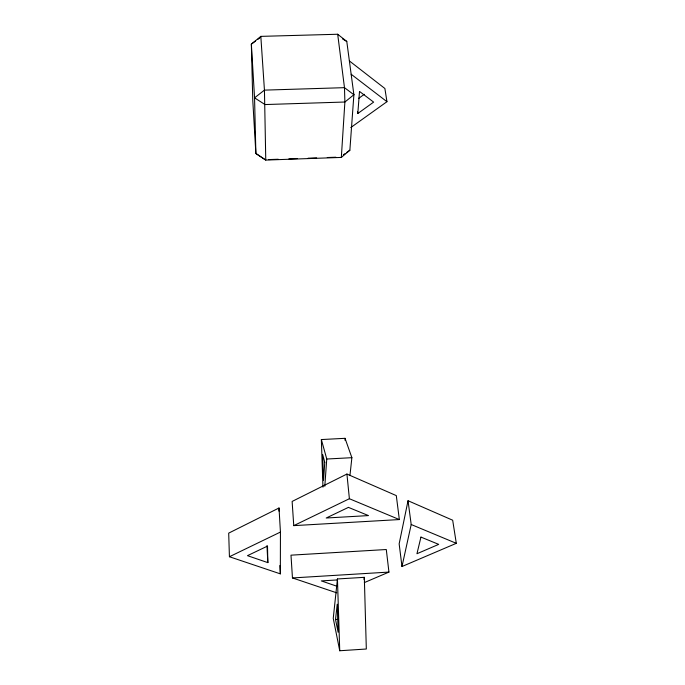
<?xml version="1.0" encoding="UTF-8"?>
<svg xmlns="http://www.w3.org/2000/svg" width="685" height="685" viewBox="0 0 685 685"><rect width="100%" height="100%" fill="white"/><g stroke="black" fill="none" stroke-linecap="round" stroke-linejoin="round"><path stroke-width="1.03" d="M279.009 511.13L279.009 507.987L228.696 533.127L229.424 556.734L280.336 573.859L280.439 532.065L279.009 507.987M341.327 157.422L344.889 102.022L344.478 87.663L337.688 34.25L260.822 36.373L251.352 44.114L252.782 100.455L255.873 153.491L265.763 160.076L341.327 157.422L349.864 150.229L353.888 94.736L346.781 41.442L337.688 34.25M324.801 486.273L326.754 459.027L321.359 439.556L345.034 438.323L351.884 457.683L349.949 475.51M357.801 113.522L359.514 91.43L373.625 102.116L357.801 113.522L357.527 111.492M337.448 578.962L333.244 618.349L339.734 650.75L366.321 649.012L364.326 577.335L337.448 578.962L339.734 650.75M335.522 619.523L337.234 604.196L338.133 632.272L335.522 619.523L337.577 619.394M364 579.407L364.326 577.335M408.029 500.726L399.149 543.847L401.984 566.521L456.304 543.325L452.674 520.215L408.029 500.726L411.197 524.513L401.984 566.521M260.514 37.435L260.822 36.373L264.444 90.129L265.763 160.076L255.873 153.491L254.555 97.844L251.352 44.114L255.522 41.083M258.014 39.259L259.683 38.043M358.495 98.52L364.266 94.316M350.78 127.564L386.957 101.697L384.884 88.493L349.384 60.931M343.356 154.793L344.983 153.654M346.61 152.515L349.864 150.229M346.927 474.054L292.127 501.437L293.754 525.635L399.346 519.564L396.298 495.606L346.927 474.054L349.393 498.731L399.346 519.564M229.424 556.734L280.439 532.065M293.754 525.635L349.393 498.731M364.343 582.592L388.943 572.086L386.289 549.524L290.988 555.167L292.461 577.943L336.755 592.842M292.461 577.943L388.943 572.086M337.131 579.947L321.325 580.906L337.465 586.428M326.754 459.027L351.884 457.683M268.606 159.588L278.213 159.245M288.882 158.869L297.418 158.569M308.087 158.201L316.624 157.901M327.293 157.524L335.83 157.225M267.835 562.625L247.473 555.663L267.51 546.082L267.835 562.625L266.962 545.68M411.197 524.513L456.304 543.325M342.491 38.899L346.781 41.442M351.157 74.245L386.957 101.697M279.848 565.519L280.336 573.859M321.359 439.556L322.96 487.163M345.034 438.323L345.094 440.429M324.767 462.306L323.525 480.339L322.652 454.438L324.767 462.306M420.95 537.091L416.951 553.737L438.7 544.37L420.95 537.091M353.888 94.736L344.889 102.022L265.018 104.557L254.555 97.844L264.444 90.129L344.478 87.663L353.888 94.736M348.425 507.379L326.214 518.006L368.47 515.591L348.425 507.379"/></g></svg>
